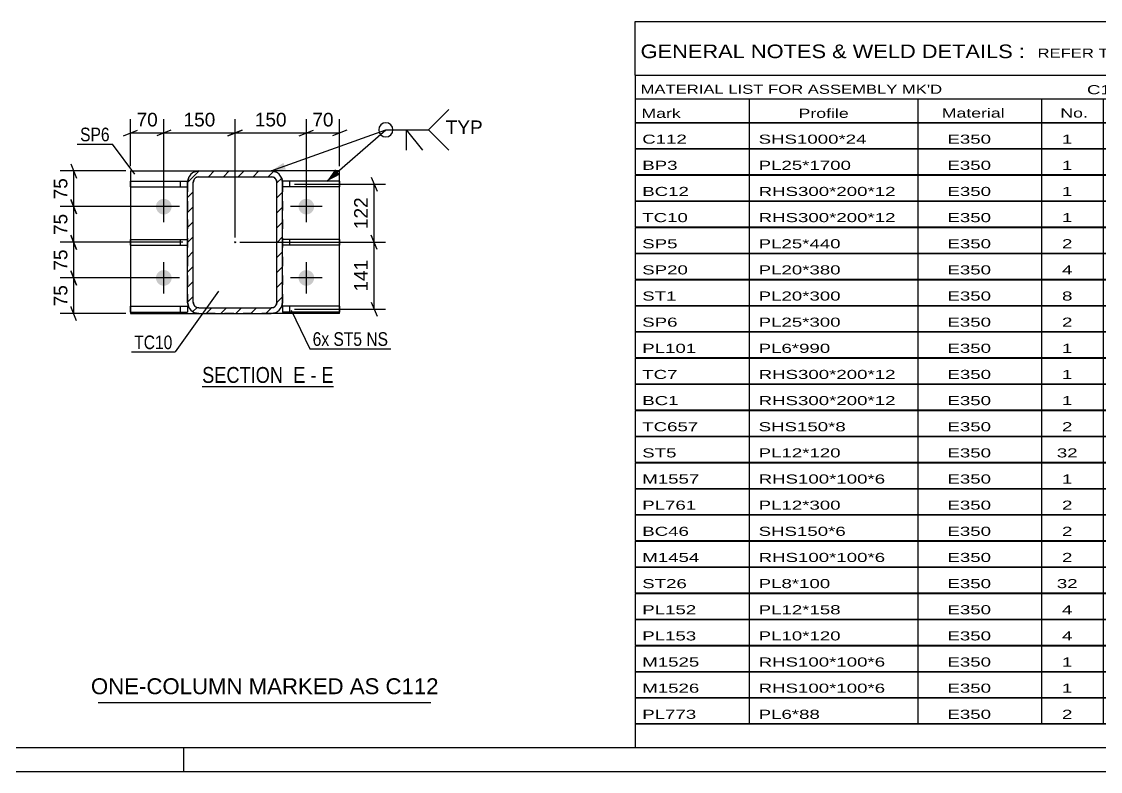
# Model space of a CAD drawing. Header units: millimetres. Extents: x -213 to 628, y -245 to 349.
# Drawn here: x 173.9 to 400.9, y -244.9 to -87.2 of the extents above; entities that cross this region are included whole.
import ezdxf

# ---------------------------------------------------------------- set-up
doc = ezdxf.new("R2010")
doc.units = ezdxf.units.MM
doc.linetypes.add('DXK_LINE_DOT2', pattern=[3.9198, 1.9599, -1.9599])
doc.linetypes.add('DXK_LINE_DOT3', pattern=[5.9187, 2.979, -0.9799, 0.9799, -0.9799])
doc.styles.add('Arial', font='ARIAL.TTF', dxfattribs={"height": 0.2})
doc.styles.add('Arial Narrow', font='ARIALN.TTF', dxfattribs={"height": 0.2})

# ---------------------------------------------------------------- blocks, each defined once
blk = doc.blocks.new('Unknown-284856677-1134')
at = {"color": 5, "linetype": 'Continuous'}
for p, q in [((-208.01, -239.93), (622.99, -239.93)), ((207.99, -244.93), (207.99, -239.93)), ((-213.01, -244.93), (627.99, -244.93))]:
    blk.add_line(p, q, dxfattribs=at)
blk = doc.blocks.new('Unknown-284856677-23 - 5101')
at = {"color": 6, "linetype": 'Continuous'}
blk.add_line((211.87, -163.94), (239.52, -163.94), dxfattribs=at)
at = {"color": 0, "linetype": 'Continuous'}
blk.add_wipeout([(229.98, -163.19), (229.98, -159.69), (211.87, -159.69), (211.87, -163.19)], dxfattribs=at)
at = {"color": 7, "linetype": 'Continuous', "style": 'Arial Narrow'}
blk.add_text('SECTION ', height=3.34, dxfattribs=at).set_placement((211.87, -163.19))
at = {"color": 0, "linetype": 'Continuous'}
blk.add_wipeout([(233.59, -163.19), (233.59, -159.69), (231.03, -159.69), (231.03, -163.19)], dxfattribs=at)
at = {"color": 7, "linetype": 'Continuous', "style": 'Arial Narrow'}
blk.add_text('E', height=3.34, dxfattribs=at).set_placement((231.03, -163.19))
at = {"color": 0, "linetype": 'Continuous'}
blk.add_wipeout([(235.91, -163.19), (235.91, -159.69), (234.64, -159.69), (234.64, -163.19)], dxfattribs=at)
at = {"color": 7, "linetype": 'Continuous', "style": 'Arial Narrow'}
blk.add_text('-', height=3.34, dxfattribs=at).set_placement((234.64, -163.19))
at = {"color": 0, "linetype": 'Continuous'}
blk.add_wipeout([(239.52, -163.19), (239.52, -159.69), (236.96, -159.69), (236.96, -163.19)], dxfattribs=at)
at = {"color": 7, "linetype": 'Continuous', "style": 'Arial Narrow'}
blk.add_text('E', height=3.34, dxfattribs=at).set_placement((236.96, -163.19))
blk = doc.blocks.new('Part-284856677-5195 - 5101')
at = {"color": 2, "linetype": 'Continuous'}
for p, q in [((240.79, -120.78), (228.79, -120.78)), ((228.79, -120.78), (228.79, -121.01)), ((240.79, -121.98), (228.79, -121.98)), ((240.79, -120.78), (240.79, -121.98))]:
    blk.add_line(p, q, dxfattribs=at)
at = {"color": 7, "linetype": 'DXK_LINE_DOT2'}
for p, q in [((228.79, -121.98), (228.79, -121.01)), ((230.29, -121.98), (230.29, -120.78))]:
    blk.add_line(p, q, dxfattribs=at)
blk = doc.blocks.new('Part-284856677-5190 - 5101')
at = {"color": 2, "linetype": 'Continuous'}
for p, q in [((240.79, -147.08), (228.79, -147.08)), ((228.79, -147.08), (228.79, -148.28)), ((240.79, -147.08), (240.79, -148.28)), ((240.79, -148.28), (228.79, -148.28))]:
    blk.add_line(p, q, dxfattribs=at)
at = {"color": 7, "linetype": 'DXK_LINE_DOT2'}
blk.add_line((230.29, -148.28), (230.29, -147.08), dxfattribs=at)
blk = doc.blocks.new('Part-284856677-5215 - 5101')
at = {"color": 2, "linetype": 'Continuous'}
for p, q in [((196.79, -134.21), (196.79, -133.01)), ((196.79, -133.01), (208.79, -133.01)), ((196.79, -134.21), (208.79, -134.21))]:
    blk.add_line(p, q, dxfattribs=at)
at = {"color": 7, "linetype": 'DXK_LINE_DOT2'}
for p, q in [((207.29, -134.21), (207.29, -133.01)), ((208.79, -133.01), (208.79, -134.21))]:
    blk.add_line(p, q, dxfattribs=at)
blk = doc.blocks.new('Bolt-284856677-5118 - 5101')
at = {"linetype": 'Continuous'}
for points in [[(202.14, -126.11, -1), (205.44, -126.11, -1)], [(232.14, -126.11, -1), (235.44, -126.11, -1)], [(202.14, -141.11, -1), (205.44, -141.11, -1)], [(232.14, -141.11, -1), (235.44, -141.11, -1)]]:
    blk.add_hatch(color=1, dxfattribs=at).paths.add_polyline_path(points)
at = {"color": 1, "linetype": 'Continuous'}
for p, q in [((203.79, -129.41), (203.79, -122.81)), ((233.79, -129.41), (233.79, -122.81)), ((207.09, -126.11), (200.49, -126.11)), ((237.09, -126.11), (230.49, -126.11)), ((203.79, -144.41), (203.79, -137.81)), ((233.79, -144.41), (233.79, -137.81)), ((207.09, -141.11), (200.49, -141.11)), ((237.09, -141.11), (230.49, -141.11))]:
    blk.add_line(p, q, dxfattribs=at)
blk = doc.blocks.new('Part-284856677-5200 - 5101')
at = {"color": 2, "linetype": 'Continuous'}
for p, q in [((240.79, -133.01), (228.79, -133.01)), ((240.79, -133.01), (240.79, -134.21)), ((240.79, -134.21), (228.79, -134.21))]:
    blk.add_line(p, q, dxfattribs=at)
at = {"color": 7, "linetype": 'DXK_LINE_DOT2'}
for p, q in [((228.79, -133.01), (228.79, -134.21)), ((230.29, -134.21), (230.29, -133.01))]:
    blk.add_line(p, q, dxfattribs=at)
blk = doc.blocks.new('Part-284856677-5205 - 5101')
at = {"color": 2, "linetype": 'Continuous'}
for p, q in [((196.79, -148.28), (196.79, -147.08)), ((196.79, -147.08), (208.79, -147.08)), ((208.79, -147.08), (208.79, -148.28)), ((196.79, -148.28), (208.79, -148.28))]:
    blk.add_line(p, q, dxfattribs=at)
at = {"color": 7, "linetype": 'DXK_LINE_DOT2'}
blk.add_line((207.29, -148.28), (207.29, -147.08), dxfattribs=at)
blk = doc.blocks.new('Part-284856677-5210 - 5101')
at = {"color": 2, "linetype": 'Continuous'}
for p, q in [((196.79, -121.98), (196.79, -120.78)), ((196.79, -120.78), (208.79, -120.78)), ((196.79, -121.98), (208.79, -121.98)), ((208.79, -120.78), (208.79, -121.01))]:
    blk.add_line(p, q, dxfattribs=at)
at = {"color": 7, "linetype": 'DXK_LINE_DOT2'}
for p, q in [((207.29, -121.98), (207.29, -120.78)), ((208.79, -121.01), (208.79, -121.98))]:
    blk.add_line(p, q, dxfattribs=at)
blk = doc.blocks.new('Part-284856677-5248 - 5101')
at = {"color": 2, "linetype": 'Continuous'}
for p, q in [((196.79, -118.61), (196.79, -148.61)), ((196.79, -118.61), (211.19, -118.61)), ((240.79, -118.61), (226.39, -118.61)), ((240.79, -148.61), (240.79, -118.61)), ((196.79, -148.61), (211.19, -148.61)), ((240.79, -148.61), (226.39, -148.61))]:
    blk.add_line(p, q, dxfattribs=at)
at = {"color": 7, "linetype": 'DXK_LINE_DOT2'}
for p, q in [((211.19, -118.61), (226.39, -118.61)), ((226.39, -148.61), (211.19, -148.61))]:
    blk.add_line(p, q, dxfattribs=at)
blk = doc.blocks.new('Part-284856677-5255 - 5101')
at = {"linetype": 'Continuous'}
h = blk.add_hatch(dxfattribs=at)
h.set_pattern_fill('', scale=0.7, style=0, pattern_type=0)
h.set_pattern_definition([(45, (208.7883, -146.2098), (-1.57154, 1.57154), [])])
h.paths.add_polyline_path([(208.79, -121.01), (208.79, -146.21), (208.97, -147.13), (209.49, -147.91), (210.27, -148.43), (211.19, -148.61), (226.39, -148.61), (227.31, -148.43), (228.09, -147.91), (228.61, -147.13), (228.79, -146.21), (228.79, -121.01), (228.61, -120.09), (228.09, -119.31), (227.31, -118.79), (226.39, -118.61), (211.19, -118.61), (210.27, -118.79), (209.49, -119.31), (208.97, -120.09)])
h.paths.add_polyline_path([(210.34, -120.16), (210.73, -119.9), (211.19, -119.81), (226.39, -119.81), (226.85, -119.9), (227.24, -120.16), (227.5, -120.55), (227.59, -121.01), (227.59, -146.21), (227.5, -146.67), (227.24, -147.06), (226.85, -147.32), (226.39, -147.41), (211.19, -147.41), (210.73, -147.32), (210.34, -147.06), (210.08, -146.67), (209.99, -146.21), (209.99, -121.01), (210.08, -120.55)])
blk.add_hatch(color=246, dxfattribs=at).paths.add_polyline_path([(218.79, -133.71, -1), (218.79, -133.51, -1)])
at = {"color": 7, "linetype": 'DXK_LINE_DOT2'}
for p, q in [((208.79, -121.01), (208.97, -120.09)), ((210.27, -118.79), (211.19, -118.61)), ((211.19, -119.81), (210.73, -119.9)), ((211.19, -118.61), (226.39, -118.61)), ((211.19, -119.81), (226.39, -119.81)), ((226.39, -118.61), (227.31, -118.79)), ((226.85, -119.9), (226.39, -119.81)), ((228.61, -120.09), (228.79, -121.01)), ((208.79, -121.01), (208.79, -146.21)), ((210.08, -120.55), (209.99, -121.01)), ((209.99, -146.21), (209.99, -121.01)), ((227.59, -121.01), (227.5, -120.55)), ((227.59, -146.21), (227.59, -121.01)), ((228.79, -121.01), (228.79, -146.21)), ((208.97, -147.13), (208.79, -146.21)), ((209.99, -146.21), (210.08, -146.67)), ((210.73, -147.32), (211.19, -147.41)), ((211.19, -147.41), (226.39, -147.41)), ((226.39, -147.41), (226.85, -147.32)), ((227.5, -146.67), (227.59, -146.21)), ((228.79, -146.21), (228.61, -147.13)), ((211.19, -148.61), (210.27, -148.43)), ((211.19, -148.61), (226.39, -148.61)), ((227.31, -148.43), (226.39, -148.61))]:
    blk.add_line(p, q, dxfattribs=at)
at = {"color": 2, "linetype": 'Continuous'}
for p, q in [((208.97, -120.09), (208.79, -121.01)), ((211.19, -118.61), (210.27, -118.79)), ((210.73, -119.9), (211.19, -119.81)), ((211.19, -118.61), (226.39, -118.61)), ((211.19, -119.81), (226.39, -119.81)), ((227.31, -118.79), (226.39, -118.61)), ((226.39, -119.81), (226.85, -119.9)), ((228.79, -121.01), (228.61, -120.09)), ((208.79, -146.21), (208.79, -121.01)), ((209.99, -121.01), (210.08, -120.55)), ((209.99, -146.21), (209.99, -121.01)), ((227.5, -120.55), (227.59, -121.01)), ((227.59, -146.21), (227.59, -121.01)), ((228.79, -146.21), (228.79, -121.01)), ((208.79, -146.21), (208.97, -147.13)), ((210.08, -146.67), (209.99, -146.21)), ((211.19, -147.41), (210.73, -147.32)), ((211.19, -147.41), (226.39, -147.41)), ((226.85, -147.32), (226.39, -147.41)), ((227.59, -146.21), (227.5, -146.67)), ((228.61, -147.13), (228.79, -146.21)), ((210.27, -148.43), (211.19, -148.61)), ((211.19, -148.61), (226.39, -148.61)), ((226.39, -148.61), (227.31, -148.43))]:
    blk.add_line(p, q, dxfattribs=at)
at = {"color": 7, "linetype": 'DXK_LINE_DOT3'}
blk.add_line((218.79, -133.61), (218.79, -133.61), dxfattribs=at)
at = {"color": 246, "linetype": 'DXK_LINE_DOT2'}
blk.add_line((218.79, -133.61), (218.79, -133.61), dxfattribs=at)
at = {"color": 246, "linetype": 'Continuous'}
blk.add_circle((218.79, -133.61), 0.1, dxfattribs=at)
at = {"color": 7, "linetype": 'DXK_LINE_DOT2'}
for centre, radius, start, end in [((211.19, -121.01), 2.4, 112.5, 157.5), ((211.19, -121.01), 1.2, 112.5, 157.5), ((226.39, -121.01), 1.2, 22.5, 67.5), ((226.39, -121.01), 2.4, 22.5, 67.5), ((211.19, -146.21), 2.4, 202.5, 247.5), ((211.19, -146.21), 1.2, 202.5, 247.5), ((226.39, -146.21), 1.2, 292.5, 337.5), ((226.39, -146.21), 2.4, 292.5, 337.5)]:
    blk.add_arc(centre, radius, start, end, dxfattribs=at)
at = {"color": 2, "linetype": 'Continuous'}
for centre, radius, start, end in [((211.19, -121.01), 2.4, 112.5, 157.5), ((211.19, -121.01), 1.2, 112.5, 157.5), ((226.39, -121.01), 1.2, 22.5, 67.5), ((226.39, -121.01), 2.4, 22.5, 67.5), ((211.19, -146.21), 2.4, 202.5, 247.5), ((211.19, -146.21), 1.2, 202.5, 247.5), ((226.39, -146.21), 1.2, 292.5, 337.5), ((226.39, -146.21), 2.4, 292.5, 337.5)]:
    blk.add_arc(centre, radius, start, end, dxfattribs=at)
blk = doc.blocks.new('StraightDimension-284856677-15415 - 5101')
at = {"color": 7, "linetype": 'Continuous'}
for p, q in [((184.24, -139.61), (185.44, -142.61)), ((202.79, -141.11), (181.99, -141.11)), ((184.84, -148.61), (184.84, -141.11)), ((185.44, -150.11), (184.24, -147.11)), ((195.79, -148.61), (181.99, -148.61))]:
    blk.add_line(p, q, dxfattribs=at)
at = {"color": 0}
blk.add_wipeout([(184.09, -142.04), (179.89, -142.04), (179.89, -147.68), (184.09, -147.68)], dxfattribs=at)
at = {"color": 3, "style": 'Arial'}
blk.add_text('75', height=2.865, rotation=90.0002, dxfattribs=at).set_placement((183.49, -147.08))
blk = doc.blocks.new('StraightDimension-284856677-5262 - 5101')
at = {"color": 7, "linetype": 'Continuous'}
for p, q in [((196.79, -117.61), (196.79, -107.74)), ((203.79, -125.11), (203.79, -107.74)), ((195.29, -111.19), (198.29, -109.99)), ((196.79, -110.59), (203.79, -110.59)), ((205.29, -109.99), (202.29, -111.19))]:
    blk.add_line(p, q, dxfattribs=at)
at = {"color": 0}
blk.add_wipeout([(203.11, -109.84), (203.11, -105.64), (197.46, -105.64), (197.46, -109.84)], dxfattribs=at)
at = {"color": 3, "style": 'Arial'}
blk.add_text('70', height=2.865, dxfattribs=at).set_placement((198.06, -109.24))
blk = doc.blocks.new('StraightDimension-284856677-5272 - 5101')
at = {"color": 7, "linetype": 'Continuous'}
for p, q in [((218.79, -132.61), (218.79, -107.74)), ((233.79, -125.11), (233.79, -107.74)), ((220.29, -109.99), (217.29, -111.19)), ((218.79, -110.59), (233.79, -110.59)), ((232.29, -111.19), (235.29, -109.99))]:
    blk.add_line(p, q, dxfattribs=at)
at = {"color": 0}
blk.add_wipeout([(230.22, -109.84), (230.22, -105.64), (222.35, -105.64), (222.35, -109.84)], dxfattribs=at)
at = {"color": 3, "style": 'Arial'}
blk.add_text('150', height=2.865, dxfattribs=at).set_placement((222.95, -109.24))
blk = doc.blocks.new('StraightDimension-284856677-5283 - 5101')
at = {"color": 7, "linetype": 'Continuous'}
for p, q in [((203.79, -125.11), (203.79, -107.74)), ((218.79, -132.61), (218.79, -107.74)), ((205.29, -109.99), (202.29, -111.19)), ((203.79, -110.59), (218.79, -110.59)), ((217.29, -111.19), (220.29, -109.99))]:
    blk.add_line(p, q, dxfattribs=at)
at = {"color": 0}
blk.add_wipeout([(215.22, -109.84), (215.22, -105.64), (207.35, -105.64), (207.35, -109.84)], dxfattribs=at)
at = {"color": 3, "style": 'Arial'}
blk.add_text('150', height=2.865, dxfattribs=at).set_placement((207.95, -109.24))
blk = doc.blocks.new('StraightDimension-284856677-5294 - 5101')
at = {"color": 7, "linetype": 'Continuous'}
for p, q in [((233.79, -125.11), (233.79, -107.74)), ((240.79, -117.61), (240.79, -107.74)), ((232.29, -111.19), (235.29, -109.99)), ((233.79, -110.59), (240.79, -110.59)), ((242.29, -109.99), (239.29, -111.19))]:
    blk.add_line(p, q, dxfattribs=at)
at = {"color": 0}
blk.add_wipeout([(240.11, -109.84), (240.11, -105.64), (234.46, -105.64), (234.46, -109.84)], dxfattribs=at)
at = {"color": 3, "style": 'Arial'}
blk.add_text('70', height=2.865, dxfattribs=at).set_placement((235.06, -109.24))
blk = doc.blocks.new('StraightDimension-284856677-15412 - 5101')
at = {"color": 7, "linetype": 'Continuous'}
for p, q in [((184.24, -117.11), (185.44, -120.11)), ((195.79, -118.61), (181.99, -118.61)), ((184.84, -126.11), (184.84, -118.61)), ((185.44, -127.61), (184.24, -124.61)), ((202.79, -126.11), (181.99, -126.11))]:
    blk.add_line(p, q, dxfattribs=at)
at = {"color": 0}
blk.add_wipeout([(184.09, -119.54), (179.89, -119.54), (179.89, -125.18), (184.09, -125.18)], dxfattribs=at)
at = {"color": 3, "style": 'Arial'}
blk.add_text('75', height=2.865, rotation=90.0002, dxfattribs=at).set_placement((183.49, -124.58))
blk = doc.blocks.new('StraightDimension-284856677-15413 - 5101')
at = {"color": 7, "linetype": 'Continuous'}
for p, q in [((184.24, -124.61), (185.44, -127.61)), ((202.79, -126.11), (181.99, -126.11)), ((184.84, -133.61), (184.84, -126.11)), ((207.79, -133.61), (181.99, -133.61)), ((185.44, -135.11), (184.24, -132.11))]:
    blk.add_line(p, q, dxfattribs=at)
at = {"color": 0}
blk.add_wipeout([(184.09, -127.04), (179.89, -127.04), (179.89, -132.68), (184.09, -132.68)], dxfattribs=at)
at = {"color": 3, "style": 'Arial'}
blk.add_text('75', height=2.865, rotation=90.0002, dxfattribs=at).set_placement((183.49, -132.08))
blk = doc.blocks.new('StraightDimension-284856677-15414 - 5101')
at = {"color": 7, "linetype": 'Continuous'}
for p, q in [((207.79, -133.61), (181.99, -133.61)), ((184.24, -132.11), (185.44, -135.11)), ((184.84, -141.11), (184.84, -133.61)), ((185.44, -142.61), (184.24, -139.61)), ((202.79, -141.11), (181.99, -141.11))]:
    blk.add_line(p, q, dxfattribs=at)
at = {"color": 0}
blk.add_wipeout([(184.09, -134.54), (179.89, -134.54), (179.89, -140.18), (184.09, -140.18)], dxfattribs=at)
at = {"color": 3, "style": 'Arial'}
blk.add_text('75', height=2.865, rotation=90.0002, dxfattribs=at).set_placement((183.49, -139.58))
blk = doc.blocks.new('StraightDimension-284856677-15581 - 5101')
at = {"color": 7, "linetype": 'Continuous'}
for p, q in [((247.47, -119.88), (248.67, -122.88)), ((231.29, -121.38), (250.47, -121.38)), ((248.07, -133.61), (248.07, -121.38)), ((219.79, -133.61), (250.47, -133.61)), ((248.67, -135.11), (247.47, -132.11))]:
    blk.add_line(p, q, dxfattribs=at)
at = {"color": 0}
blk.add_wipeout([(247.32, -123.56), (243.12, -123.56), (243.12, -131.43), (247.32, -131.43)], dxfattribs=at)
at = {"color": 3, "style": 'Arial'}
blk.add_text('122', height=2.865, rotation=90.0002, dxfattribs=at).set_placement((246.72, -130.83))
blk = doc.blocks.new('StraightDimension-284856677-15582 - 5101')
at = {"color": 7, "linetype": 'Continuous'}
for p, q in [((219.79, -133.61), (250.47, -133.61)), ((248.67, -135.11), (247.47, -132.11)), ((248.07, -147.68), (248.07, -133.61)), ((247.47, -146.18), (248.67, -149.18)), ((231.29, -147.68), (250.47, -147.68))]:
    blk.add_line(p, q, dxfattribs=at)
at = {"color": 0}
blk.add_wipeout([(247.32, -136.71), (243.12, -136.71), (243.12, -144.58), (247.32, -144.58)], dxfattribs=at)
at = {"color": 3, "style": 'Arial'}
blk.add_text('141', height=2.865, rotation=90.0002, dxfattribs=at).set_placement((246.72, -143.98))
blk = doc.blocks.new('Unknown-284856677-15827')
at = {"color": 7, "linetype": 'Continuous'}
for p, q in [((302.99, -87.18), (462.99, -87.18)), ((302.99, -98.43), (302.99, -87.18)), ((462.99, -87.18), (462.99, -98.43)), ((302.99, -98.43), (462.99, -98.43)), ((302.99, -98.43), (302.99, -103.43)), ((462.99, -98.43), (462.99, -103.43)), ((302.99, -103.43), (462.99, -103.43)), ((302.99, -103.43), (302.99, -108.43)), ((326.99, -103.43), (326.99, -108.43)), ((362.49, -103.43), (362.49, -108.43)), ((388.49, -103.43), (388.49, -108.43)), ((401.49, -103.43), (401.49, -108.43)), ((418.99, -103.43), (418.99, -108.43)), ((440.99, -103.43), (440.99, -108.43)), ((462.99, -103.43), (462.99, -108.43)), ((302.99, -108.43), (462.99, -108.43)), ((302.99, -108.48), (302.99, -113.88)), ((302.99, -108.48), (462.99, -108.48)), ((326.99, -108.43), (326.99, -113.93)), ((362.49, -108.43), (362.49, -113.93)), ((388.49, -108.43), (388.49, -113.93)), ((401.49, -108.43), (401.49, -113.93)), ((418.99, -108.43), (418.99, -113.93)), ((440.99, -108.43), (440.99, -113.93)), ((462.99, -108.48), (462.99, -113.88)), ((302.99, -113.88), (462.99, -113.88)), ((302.99, -113.98), (302.99, -119.38)), ((302.99, -113.98), (462.99, -113.98)), ((326.99, -113.93), (326.99, -119.43)), ((362.49, -113.93), (362.49, -119.43)), ((388.49, -113.93), (388.49, -119.43)), ((401.49, -113.93), (401.49, -119.43)), ((418.99, -113.93), (418.99, -119.43)), ((440.99, -113.93), (440.99, -119.43)), ((462.99, -113.98), (462.99, -119.38)), ((302.99, -119.38), (462.99, -119.38)), ((302.99, -119.48), (302.99, -124.88)), ((302.99, -119.48), (462.99, -119.48)), ((326.99, -119.43), (326.99, -124.93)), ((362.49, -119.43), (362.49, -124.93)), ((388.49, -119.43), (388.49, -124.93)), ((401.49, -119.43), (401.49, -124.93)), ((418.99, -119.43), (418.99, -124.93)), ((440.99, -119.43), (440.99, -124.93)), ((462.99, -119.48), (462.99, -124.88)), ((302.99, -124.88), (462.99, -124.88)), ((302.99, -124.98), (302.99, -130.38)), ((302.99, -124.98), (462.99, -124.98)), ((326.99, -124.93), (326.99, -130.43)), ((362.49, -124.93), (362.49, -130.43)), ((388.49, -124.93), (388.49, -130.43)), ((401.49, -124.93), (401.49, -130.43)), ((418.99, -124.93), (418.99, -130.43)), ((440.99, -124.93), (440.99, -130.43)), ((462.99, -124.98), (462.99, -130.38)), ((302.99, -130.38), (462.99, -130.38)), ((302.99, -130.48), (302.99, -135.88)), ((302.99, -130.48), (462.99, -130.48)), ((326.99, -130.43), (326.99, -135.93)), ((362.49, -130.43), (362.49, -135.93)), ((388.49, -130.43), (388.49, -135.93)), ((401.49, -130.43), (401.49, -135.93)), ((418.99, -130.43), (418.99, -135.93)), ((440.99, -130.43), (440.99, -135.93)), ((462.99, -130.48), (462.99, -135.88)), ((302.99, -135.88), (462.99, -135.88)), ((302.99, -135.98), (302.99, -141.38)), ((302.99, -135.98), (462.99, -135.98)), ((326.99, -135.93), (326.99, -141.43)), ((362.49, -135.93), (362.49, -141.43)), ((388.49, -135.93), (388.49, -141.43)), ((401.49, -135.93), (401.49, -141.43)), ((418.99, -135.93), (418.99, -141.43)), ((440.99, -135.93), (440.99, -141.43)), ((462.99, -135.98), (462.99, -141.38)), ((302.99, -141.38), (462.99, -141.38)), ((302.99, -141.48), (302.99, -146.88)), ((302.99, -141.48), (462.99, -141.48)), ((326.99, -141.43), (326.99, -146.93)), ((362.49, -141.43), (362.49, -146.93)), ((388.49, -141.43), (388.49, -146.93)), ((401.49, -141.43), (401.49, -146.93)), ((418.99, -141.43), (418.99, -146.93)), ((440.99, -141.43), (440.99, -146.93)), ((462.99, -141.48), (462.99, -146.88)), ((302.99, -146.88), (462.99, -146.88)), ((302.99, -146.98), (302.99, -152.38)), ((302.99, -146.98), (462.99, -146.98)), ((326.99, -146.93), (326.99, -152.43)), ((362.49, -146.93), (362.49, -152.43)), ((388.49, -146.93), (388.49, -152.43)), ((401.49, -146.93), (401.49, -152.43)), ((418.99, -146.93), (418.99, -152.43)), ((440.99, -146.93), (440.99, -152.43)), ((462.99, -146.98), (462.99, -152.38)), ((302.99, -152.38), (462.99, -152.38)), ((302.99, -152.48), (302.99, -157.88)), ((302.99, -152.48), (462.99, -152.48)), ((326.99, -152.43), (326.99, -157.93)), ((362.49, -152.43), (362.49, -157.93)), ((388.49, -152.43), (388.49, -157.93)), ((401.49, -152.43), (401.49, -157.93)), ((418.99, -152.43), (418.99, -157.93)), ((440.99, -152.43), (440.99, -157.93)), ((462.99, -152.48), (462.99, -157.88)), ((302.99, -157.88), (462.99, -157.88)), ((302.99, -157.98), (302.99, -163.38)), ((302.99, -157.98), (462.99, -157.98)), ((326.99, -157.93), (326.99, -163.43)), ((362.49, -157.93), (362.49, -163.43)), ((388.49, -157.93), (388.49, -163.43)), ((401.49, -157.93), (401.49, -163.43)), ((418.99, -157.93), (418.99, -163.43)), ((440.99, -157.93), (440.99, -163.43)), ((462.99, -157.98), (462.99, -163.38)), ((302.99, -163.38), (462.99, -163.38)), ((302.99, -163.48), (302.99, -168.88)), ((302.99, -163.48), (462.99, -163.48)), ((326.99, -163.43), (326.99, -168.93)), ((362.49, -163.43), (362.49, -168.93)), ((388.49, -163.43), (388.49, -168.93)), ((401.49, -163.43), (401.49, -168.93)), ((418.99, -163.43), (418.99, -168.93)), ((440.99, -163.43), (440.99, -168.93)), ((462.99, -163.48), (462.99, -168.88)), ((302.99, -168.88), (462.99, -168.88)), ((302.99, -168.98), (302.99, -174.38)), ((302.99, -168.98), (462.99, -168.98)), ((326.99, -168.93), (326.99, -174.43)), ((362.49, -168.93), (362.49, -174.43)), ((388.49, -168.93), (388.49, -174.43)), ((401.49, -168.93), (401.49, -174.43)), ((418.99, -168.93), (418.99, -174.43)), ((440.99, -168.93), (440.99, -174.43)), ((462.99, -168.98), (462.99, -174.38)), ((302.99, -174.38), (462.99, -174.38)), ((302.99, -174.48), (302.99, -179.88)), ((302.99, -174.48), (462.99, -174.48)), ((326.99, -174.43), (326.99, -179.93)), ((362.49, -174.43), (362.49, -179.93)), ((388.49, -174.43), (388.49, -179.93)), ((401.49, -174.43), (401.49, -179.93)), ((418.99, -174.43), (418.99, -179.93)), ((440.99, -174.43), (440.99, -179.93)), ((462.99, -174.48), (462.99, -179.88)), ((302.99, -179.88), (462.99, -179.88)), ((302.99, -179.98), (302.99, -185.38)), ((302.99, -179.98), (462.99, -179.98)), ((326.99, -179.93), (326.99, -185.43)), ((362.49, -179.93), (362.49, -185.43)), ((388.49, -179.93), (388.49, -185.43)), ((401.49, -179.93), (401.49, -185.43)), ((418.99, -179.93), (418.99, -185.43)), ((440.99, -179.93), (440.99, -185.43)), ((462.99, -179.98), (462.99, -185.38)), ((302.99, -185.38), (462.99, -185.38)), ((302.99, -185.48), (302.99, -190.88)), ((302.99, -185.48), (462.99, -185.48)), ((326.99, -185.43), (326.99, -190.93)), ((362.49, -185.43), (362.49, -190.93)), ((388.49, -185.43), (388.49, -190.93)), ((401.49, -185.43), (401.49, -190.93)), ((418.99, -185.43), (418.99, -190.93)), ((440.99, -185.43), (440.99, -190.93)), ((462.99, -185.48), (462.99, -190.88)), ((302.99, -190.88), (462.99, -190.88)), ((302.99, -190.98), (302.99, -196.38)), ((302.99, -190.98), (462.99, -190.98)), ((326.99, -190.93), (326.99, -196.43)), ((362.49, -190.93), (362.49, -196.43)), ((388.49, -190.93), (388.49, -196.43)), ((401.49, -190.93), (401.49, -196.43)), ((418.99, -190.93), (418.99, -196.43)), ((440.99, -190.93), (440.99, -196.43)), ((462.99, -190.98), (462.99, -196.38)), ((302.99, -196.38), (462.99, -196.38)), ((302.99, -196.48), (302.99, -201.88)), ((302.99, -196.48), (462.99, -196.48)), ((326.99, -196.43), (326.99, -201.93)), ((362.49, -196.43), (362.49, -201.93)), ((388.49, -196.43), (388.49, -201.93)), ((401.49, -196.43), (401.49, -201.93)), ((418.99, -196.43), (418.99, -201.93)), ((440.99, -196.43), (440.99, -201.93)), ((462.99, -196.48), (462.99, -201.88)), ((302.99, -201.88), (462.99, -201.88)), ((302.99, -201.98), (302.99, -207.38)), ((302.99, -201.98), (462.99, -201.98)), ((326.99, -201.93), (326.99, -207.43)), ((362.49, -201.93), (362.49, -207.43)), ((388.49, -201.93), (388.49, -207.43)), ((401.49, -201.93), (401.49, -207.43)), ((418.99, -201.93), (418.99, -207.43)), ((440.99, -201.93), (440.99, -207.43)), ((462.99, -201.98), (462.99, -207.38)), ((302.99, -207.38), (462.99, -207.38)), ((302.99, -207.48), (302.99, -212.88)), ((302.99, -207.48), (462.99, -207.48)), ((326.99, -207.43), (326.99, -212.93)), ((362.49, -207.43), (362.49, -212.93)), ((388.49, -207.43), (388.49, -212.93)), ((401.49, -207.43), (401.49, -212.93)), ((418.99, -207.43), (418.99, -212.93)), ((440.99, -207.43), (440.99, -212.93)), ((462.99, -207.48), (462.99, -212.88)), ((302.99, -212.88), (462.99, -212.88)), ((302.99, -212.98), (302.99, -218.38)), ((302.99, -212.98), (462.99, -212.98)), ((326.99, -212.93), (326.99, -218.43)), ((362.49, -212.93), (362.49, -218.43)), ((388.49, -212.93), (388.49, -218.43)), ((401.49, -212.93), (401.49, -218.43)), ((418.99, -212.93), (418.99, -218.43)), ((440.99, -212.93), (440.99, -218.43)), ((462.99, -212.98), (462.99, -218.38)), ((302.99, -218.38), (462.99, -218.38)), ((302.99, -218.48), (302.99, -223.88)), ((302.99, -218.48), (462.99, -218.48)), ((326.99, -218.43), (326.99, -223.93)), ((362.49, -218.43), (362.49, -223.93)), ((388.49, -218.43), (388.49, -223.93)), ((401.49, -218.43), (401.49, -223.93)), ((418.99, -218.43), (418.99, -223.93)), ((440.99, -218.43), (440.99, -223.93)), ((462.99, -218.48), (462.99, -223.88)), ((302.99, -223.88), (462.99, -223.88)), ((302.99, -223.98), (302.99, -229.38)), ((302.99, -223.98), (462.99, -223.98)), ((326.99, -223.93), (326.99, -229.43)), ((362.49, -223.93), (362.49, -229.43)), ((388.49, -223.93), (388.49, -229.43)), ((401.49, -223.93), (401.49, -229.43)), ((418.99, -223.93), (418.99, -229.43)), ((440.99, -223.93), (440.99, -229.43)), ((462.99, -223.98), (462.99, -229.38)), ((302.99, -229.38), (462.99, -229.38)), ((302.99, -229.48), (302.99, -234.88)), ((302.99, -229.48), (462.99, -229.48)), ((326.99, -229.43), (326.99, -234.93)), ((362.49, -229.43), (362.49, -234.93)), ((388.49, -229.43), (388.49, -234.93)), ((401.49, -229.43), (401.49, -234.93)), ((418.99, -229.43), (418.99, -234.93)), ((440.99, -229.43), (440.99, -234.93)), ((462.99, -229.48), (462.99, -234.88)), ((302.99, -234.88), (462.99, -234.88)), ((302.99, -234.93), (462.99, -234.93)), ((302.99, -234.93), (302.99, -239.93)), ((418.99, -234.93), (418.99, -239.93)), ((440.99, -234.93), (440.99, -239.93)), ((462.99, -234.93), (462.99, -239.93)), ((302.99, -239.93), (462.99, -239.93))]:
    blk.add_line(p, q, dxfattribs=at)
at = {"color": 7, "style": 'Arial Narrow'}
for s, height, width, p in [('GENERAL NOTES & WELD DETAILS :', 2.8633, 1.4, (304.14, -94.87)), ('REFER TYP DRAWING TYP-01', 1.9089, 1.6, (387.69, -94.77)), ("MATERIAL LIST FOR ASSEMBLY MK'D", 1.9089, 1.6, (304.14, -102.37)), ('C112', 1.909, 1.794707, (398.09, -102.46)), ('1', 1.91, 1.794707, (425.07, -102.37)), ('No. Required', 1.9089, 1.6, (434.4, -102.37)), ('Mark', 1.909, 1.7, (304.32, -107.43)), ('Profile', 1.909, 1.7, (337.4, -107.43)), ('Material', 1.909, 1.7, (367.53, -107.37)), ('No.', 1.909, 1.7, (392.49, -107.37)), ('Length', 1.909, 1.7, (402.99, -107.37)), ('Area', 1.909, 1.7, (425.49, -107.37)), ('Weight', 1.909, 1.7, (444.99, -107.37))]:
    blk.add_text(s, height=height, dxfattribs=dict(at, width=width)).set_placement(p)
at = {"color": 7, "linetype": 'Continuous', "style": 'Arial Narrow'}
for s, height, width, p in [('C112', 1.909, 1.794707, (304.49, -112.87)), ('SHS1000*24', 1.909, 1.794707, (328.99, -112.87)), ('E350', 1.909, 1.794707, (368.73, -112.87)), ('1', 1.91, 1.794707, (392.84, -112.87)), ('19087', 1.909, 1.794707, (403.38, -112.87)), ('76.4', 1.909, 1.794707, (427.12, -112.87)), ('140***', 1.909, 1.794707, (444.64, -112.87)), ('BP3', 1.909, 1.794707, (304.49, -118.37)), ('PL25*1700', 1.909, 1.794707, (328.99, -118.37)), ('E350', 1.909, 1.794707, (368.73, -118.37)), ('1', 1.91, 1.794707, (392.84, -118.37)), ('1700', 1.909, 1.794707, (405.57, -118.37)), ('6.0', 1.909, 1.794707, (429.31, -118.37)), ('567.2', 1.909, 1.794707, (445.94, -118.37)), ('BC12', 1.909, 1.794707, (304.49, -123.87)), ('RHS300*200*12', 1.9089, 1.794707, (328.99, -123.87)), ('E350', 1.909, 1.794707, (368.73, -123.87)), ('1', 1.91, 1.794707, (392.84, -123.87)), ('1075', 1.909, 1.794707, (405.57, -123.87)), ('1.1', 1.909, 1.794707, (429.31, -123.87)), ('96.4', 1.909, 1.794707, (448.13, -123.87)), ('TC10', 1.909, 1.794707, (304.49, -129.37)), ('RHS300*200*12', 1.9089, 1.794707, (328.99, -129.37)), ('E350', 1.909, 1.794707, (368.73, -129.37)), ('1', 1.91, 1.794707, (392.84, -129.37)), ('1075', 1.909, 1.794707, (405.57, -129.37)), ('1.1', 1.909, 1.794707, (429.31, -129.37)), ('96.4', 1.909, 1.794707, (448.13, -129.37)), ('SP5', 1.909, 1.794707, (304.49, -134.87)), ('PL25*440', 1.909, 1.794707, (328.99, -134.87)), ('E350', 1.909, 1.794707, (368.73, -134.87)), ('2', 1.91, 1.794707, (392.84, -134.87)), ('540', 1.909, 1.794707, (407.76, -134.87)), ('0.5', 1.909, 1.794707, (429.31, -134.87)), ('93.3', 1.909, 1.794707, (448.13, -134.87)), ('SP20', 1.909, 1.794707, (304.49, -140.37)), ('PL20*380', 1.909, 1.794707, (328.99, -140.37)), ('E350', 1.909, 1.794707, (368.73, -140.37)), ('4', 1.91, 1.794707, (392.84, -140.37)), ('380', 1.909, 1.794707, (407.76, -140.37)), ('0.3', 1.909, 1.794707, (429.31, -140.37)), ('90.7', 1.909, 1.794707, (448.13, -140.37)), ('ST1', 1.909, 1.794707, (304.49, -145.87)), ('PL20*300', 1.909, 1.794707, (328.99, -145.87)), ('E350', 1.909, 1.794707, (368.73, -145.87)), ('8', 1.91, 1.794707, (392.84, -145.87)), ('300', 1.909, 1.794707, (407.76, -145.87)), ('0.1', 1.909, 1.794707, (429.31, -145.87)), ('63.6', 1.909, 1.794707, (448.13, -145.87)), ('SP6', 1.909, 1.794707, (304.49, -151.37)), ('PL25*300', 1.909, 1.794707, (328.99, -151.37)), ('E350', 1.909, 1.794707, (368.73, -151.37)), ('2', 1.91, 1.794707, (392.84, -151.37)), ('440', 1.909, 1.794707, (407.76, -151.37)), ('0.3', 1.909, 1.794707, (429.31, -151.37)), ('51.8', 1.909, 1.794707, (448.13, -151.37)), ('PL101', 1.909, 1.794707, (304.49, -156.87)), ('PL6*990', 1.909, 1.794707, (328.99, -156.87)), ('E350', 1.909, 1.794707, (368.73, -156.87)), ('1', 1.91, 1.794707, (392.84, -156.87)), ('990', 1.909, 1.794707, (407.76, -156.87)), ('2.0', 1.909, 1.794707, (429.31, -156.87)), ('46.2', 1.909, 1.794707, (448.13, -156.87)), ('TC7', 1.909, 1.794707, (304.49, -162.37)), ('RHS300*200*12', 1.9089, 1.794707, (328.99, -162.37)), ('E350', 1.909, 1.794707, (368.73, -162.37)), ('1', 1.91, 1.794707, (392.84, -162.37)), ('475', 1.909, 1.794707, (407.76, -162.37)), ('0.5', 1.909, 1.794707, (429.31, -162.37)), ('42.6', 1.909, 1.794707, (448.13, -162.37)), ('BC1', 1.909, 1.794707, (304.49, -167.87)), ('RHS300*200*12', 1.9089, 1.794707, (328.99, -167.87)), ('E350', 1.909, 1.794707, (368.73, -167.87)), ('1', 1.91, 1.794707, (392.84, -167.87)), ('474', 1.909, 1.794707, (407.76, -167.87)), ('0.5', 1.909, 1.794707, (429.31, -167.87)), ('42.5', 1.909, 1.794707, (448.13, -167.87)), ('TC657', 1.909, 1.794707, (304.49, -173.37)), ('SHS150*8', 1.909, 1.794707, (328.99, -173.37)), ('E350', 1.909, 1.794707, (368.73, -173.37)), ('2', 1.91, 1.794707, (392.84, -173.37)), ('600', 1.909, 1.794707, (407.76, -173.37)), ('0.3', 1.909, 1.794707, (429.31, -173.37)), ('40.9', 1.909, 1.794707, (448.13, -173.37)), ('ST5', 1.909, 1.794707, (304.49, -178.87)), ('PL12*120', 1.909, 1.794707, (328.99, -178.87)), ('E350', 1.909, 1.794707, (368.73, -178.87)), ('32', 1.909, 1.794707, (391.75, -178.87)), ('120', 1.909, 1.794707, (407.76, -178.87)), ('0.0', 1.909, 1.794707, (429.31, -178.87)), ('21.4', 1.909, 1.794707, (448.13, -178.87)), ('M1557', 1.909, 1.794707, (304.49, -184.37)), ('RHS100*100*6', 1.9089, 1.794707, (328.99, -184.37)), ('E350', 1.909, 1.794707, (368.73, -184.37)), ('1', 1.91, 1.794707, (392.84, -184.37)), ('1000', 1.909, 1.794707, (405.57, -184.37)), ('0.4', 1.909, 1.794707, (429.31, -184.37)), ('17.7', 1.909, 1.794707, (448.13, -184.37)), ('PL761', 1.909, 1.794707, (304.49, -189.87)), ('PL12*300', 1.909, 1.794707, (328.99, -189.87)), ('E350', 1.909, 1.794707, (368.73, -189.87)), ('2', 1.91, 1.794707, (392.84, -189.87)), ('310', 1.909, 1.794707, (407.76, -189.87)), ('0.2', 1.909, 1.794707, (429.31, -189.87)), ('17.5', 1.909, 1.794707, (448.13, -189.87)), ('BC46', 1.909, 1.794707, (304.49, -195.37)), ('SHS150*6', 1.909, 1.794707, (328.99, -195.37)), ('E350', 1.909, 1.794707, (368.73, -195.37)), ('2', 1.91, 1.794707, (392.84, -195.37)), ('300', 1.909, 1.794707, (407.76, -195.37)), ('0.2', 1.909, 1.794707, (429.31, -195.37)), ('14.8', 1.909, 1.794707, (448.13, -195.37)), ('M1454', 1.909, 1.794707, (304.49, -200.87)), ('RHS100*100*6', 1.9089, 1.794707, (328.99, -200.87)), ('E350', 1.909, 1.794707, (368.73, -200.87)), ('2', 1.91, 1.794707, (392.84, -200.87)), ('366', 1.909, 1.794707, (407.76, -200.87)), ('0.1', 1.909, 1.794707, (429.31, -200.87)), ('13.0', 1.909, 1.794707, (448.13, -200.87)), ('ST26', 1.909, 1.794707, (304.49, -206.37)), ('PL8*100', 1.909, 1.794707, (328.99, -206.37)), ('E350', 1.909, 1.794707, (368.73, -206.37)), ('32', 1.909, 1.794707, (391.75, -206.37)), ('115', 1.909, 1.794707, (407.76, -206.37)), ('0.0', 1.909, 1.794707, (429.31, -206.37)), ('11.3', 1.909, 1.794707, (448.13, -206.37)), ('PL152', 1.909, 1.794707, (304.49, -211.87)), ('PL12*158', 1.909, 1.794707, (328.99, -211.87)), ('E350', 1.909, 1.794707, (368.73, -211.87)), ('4', 1.91, 1.794707, (392.84, -211.87)), ('207', 1.909, 1.794707, (407.76, -211.87)), ('0.1', 1.909, 1.794707, (429.31, -211.87)), ('9.8', 1.909, 1.794707, (450.32, -211.87)), ('PL153', 1.909, 1.794707, (304.49, -217.37)), ('PL10*120', 1.909, 1.794707, (328.99, -217.37)), ('E350', 1.909, 1.794707, (368.73, -217.37)), ('4', 1.91, 1.794707, (392.84, -217.37)), ('158', 1.909, 1.794707, (407.76, -217.37)), ('0.0', 1.909, 1.794707, (429.31, -217.37)), ('6.0', 1.909, 1.794707, (450.32, -217.37)), ('M1525', 1.909, 1.794707, (304.49, -222.87)), ('RHS100*100*6', 1.9089, 1.794707, (328.99, -222.87)), ('E350', 1.909, 1.794707, (368.73, -222.87)), ('1', 1.91, 1.794707, (392.84, -222.87)), ('309', 1.909, 1.794707, (407.76, -222.87)), ('0.1', 1.909, 1.794707, (429.31, -222.87)), ('5.2', 1.909, 1.794707, (450.32, -222.87)), ('M1526', 1.909, 1.794707, (304.49, -228.37)), ('RHS100*100*6', 1.9089, 1.794707, (328.99, -228.37)), ('E350', 1.909, 1.794707, (368.73, -228.37)), ('1', 1.91, 1.794707, (392.84, -228.37)), ('307', 1.909, 1.794707, (407.76, -228.37)), ('0.1', 1.909, 1.794707, (429.31, -228.37)), ('5.1', 1.909, 1.794707, (450.32, -228.37)), ('PL773', 1.909, 1.794707, (304.49, -233.87)), ('PL6*88', 1.909, 1.794707, (328.99, -233.87)), ('E350', 1.909, 1.794707, (368.73, -233.87)), ('2', 1.91, 1.794707, (392.84, -233.87)), ('88', 1.909, 1.794707, (409.95, -233.87)), ('0.0', 1.909, 1.794707, (429.31, -233.87)), ('0.7', 1.909, 1.794707, (450.32, -233.87)), ('Total', 1.909, 1.7, (405.32, -238.43)), ('95.3', 1.909, 1.794707, (426.63, -238.43)), ('153***', 1.909, 1.794707, (444.64, -238.43))]:
    blk.add_text(s, height=height, dxfattribs=dict(at, width=width)).set_placement(p)
blk = doc.blocks.new('Unknown-284856677-15828')
at = {"color": 7, "linetype": 'Continuous'}
blk.add_line((189.99, -230.43), (259.99, -230.43), dxfattribs=at)
at = {"color": 7, "style": 'Arial'}
blk.add_text('ONE-COLUMN MARKED AS C112', height=3.3428, dxfattribs=at).set_placement((188.45, -228.68))
blk = doc.blocks.new('Mark-284856677-5244 - 5101')
at = {"color": 0}
blk.add_wipeout([(192.39, -112.36), (192.39, -109.36), (186.18, -109.36), (186.18, -112.36)], dxfattribs=at)
blk.add_wipeout([(192.39, -112.36), (192.39, -109.36), (186.18, -109.36), (186.18, -112.36)], dxfattribs=at)
at = {"color": 30, "linetype": 'Continuous'}
for p in [(185.58, -112.96), (197.72, -119.26)]:
    blk.add_line(p, (192.99, -112.96), dxfattribs=at)
at = {"color": 3, "style": 'Arial Narrow'}
blk.add_text('SP6', height=2.863, dxfattribs=at).set_placement((186.18, -112.36))
blk = doc.blocks.new('Mark-284856677-5251 - 5101')
at = {"color": 0}
blk.add_wipeout([(205.59, -156.09), (205.59, -153.09), (197.56, -153.09), (197.56, -156.09)], dxfattribs=at)
blk.add_wipeout([(205.59, -156.09), (205.59, -153.09), (197.56, -153.09), (197.56, -156.09)], dxfattribs=at)
at = {"color": 30, "linetype": 'Continuous'}
for p in [(215.3, -143.89), (196.96, -156.69)]:
    blk.add_line(p, (206.19, -156.69), dxfattribs=at)
at = {"color": 3, "style": 'Arial Narrow'}
blk.add_text('TC10', height=2.863, dxfattribs=at).set_placement((197.56, -156.09))
blk = doc.blocks.new('WeldMark-284856677-5366 - 5101')
at = {"linetype": 'Continuous'}
for points in [[(229.47, -118.3), (226.39, -118.61), (228.96, -116.89)], [(240.84, -119.38), (238.09, -120.78), (239.86, -118.25)]]:
    blk.add_hatch(color=30, dxfattribs=at).paths.add_polyline_path(points)
at = {"color": 30, "linetype": 'Continuous'}
for p, q in [((226.39, -118.61), (250.52, -109.95)), ((238.09, -120.78), (250.52, -109.95)), ((250.52, -109.95), (259.52, -109.95))]:
    blk.add_line(p, q, dxfattribs=at)
at = {"color": 3, "linetype": 'Continuous'}
for q in [(258.24, -114.23), (254.81, -114.23)]:
    blk.add_line((254.81, -109.95), q, dxfattribs=at)
for start, end in [(90, 270), (270, 90)]:
    blk.add_arc((250.52, -109.95), 1.5, start, end, dxfattribs=at)
at = {"color": 0, "linetype": 'Continuous'}
blk.add_wipeout([(270.9, -110.85), (270.9, -107.85), (263.12, -107.85), (263.12, -110.85)], dxfattribs=at)
blk.add_wipeout([(270.9, -110.85), (270.9, -107.85), (263.12, -107.85), (263.12, -110.85)], dxfattribs=at)
at = {"color": 3, "linetype": 'Continuous'}
for q in [(263.81, -105.66), (263.81, -114.23)]:
    blk.add_line((259.52, -109.95), q, dxfattribs=at)
at = {"color": 3, "linetype": 'Continuous', "style": 'Arial'}
blk.add_text('TYP', height=2.865, dxfattribs=at).set_placement((263.12, -110.85))
blk = doc.blocks.new('MarkSet-284856677-5393 - 5101')
at = {"color": 0}
blk.add_wipeout([(238.59, -155.4), (238.59, -152.4), (235.12, -152.4), (235.12, -155.4)], dxfattribs=at)
blk.add_wipeout([(238.59, -155.4), (238.59, -152.4), (235.12, -152.4), (235.12, -155.4)], dxfattribs=at)
at = {"color": 30, "linetype": 'Continuous'}
blk.add_line((230.57, -147.87), (234.52, -156), dxfattribs=at)
at = {"color": 0}
blk.add_wipeout([(245.52, -155.4), (245.52, -152.4), (239.49, -152.4), (239.49, -155.4)], dxfattribs=at)
blk.add_wipeout([(245.52, -155.4), (245.52, -152.4), (239.49, -152.4), (239.49, -155.4)], dxfattribs=at)
at = {"color": 3, "style": 'Arial Narrow'}
blk.add_text('6x', height=2.863, dxfattribs=at).set_placement((235.12, -155.4))
at = {"color": 0}
blk.add_wipeout([(250.98, -155.4), (250.98, -152.4), (246.42, -152.4), (246.42, -155.4)], dxfattribs=at)
blk.add_wipeout([(250.98, -155.4), (250.98, -152.4), (246.42, -152.4), (246.42, -155.4)], dxfattribs=at)
at = {"color": 30, "linetype": 'Continuous'}
blk.add_line((234.52, -156), (251.58, -156), dxfattribs=at)
at = {"color": 3, "style": 'Arial Narrow'}
for s, p in [('ST5', (239.49, -155.4)), ('NS', (246.42, -155.4))]:
    blk.add_text(s, height=2.863, dxfattribs=at).set_placement(p)

msp = doc.modelspace()

# ---------------------------------------------------------------- block references
for name in ['Unknown-284856677-1134', 'Unknown-284856677-15827', 'Part-284856677-5248 - 5101', 'Part-284856677-5255 - 5101', 'Part-284856677-5210 - 5101', 'Part-284856677-5195 - 5101', 'Bolt-284856677-5118 - 5101', 'Part-284856677-5215 - 5101', 'Part-284856677-5200 - 5101', 'Part-284856677-5205 - 5101', 'Part-284856677-5190 - 5101', 'Unknown-284856677-15828']:
    msp.add_blockref(name, (0, 0))

# ---------------------------------------------------------------- next in the draw order: block references
for name in ['StraightDimension-284856677-5262 - 5101', 'StraightDimension-284856677-5272 - 5101', 'StraightDimension-284856677-15415 - 5101', 'Unknown-284856677-23 - 5101']:
    msp.add_blockref(name, (0, 0))

# ---------------------------------------------------------------- next in the draw order: block references
for name in ['StraightDimension-284856677-5283 - 5101', 'StraightDimension-284856677-5294 - 5101', 'Mark-284856677-5251 - 5101']:
    msp.add_blockref(name, (0, 0))

# ---------------------------------------------------------------- next in the draw order: block references
for name in ['StraightDimension-284856677-15412 - 5101', 'StraightDimension-284856677-15581 - 5101']:
    msp.add_blockref(name, (0, 0))

# ---------------------------------------------------------------- next in the draw order: block references
for name in ['WeldMark-284856677-5366 - 5101', 'Mark-284856677-5244 - 5101', 'StraightDimension-284856677-15413 - 5101', 'StraightDimension-284856677-15582 - 5101']:
    msp.add_blockref(name, (0, 0))

# ---------------------------------------------------------------- next in the draw order: block references
for name in ['StraightDimension-284856677-15414 - 5101', 'MarkSet-284856677-5393 - 5101']:
    msp.add_blockref(name, (0, 0))

doc.saveas('drawing.dxf')
